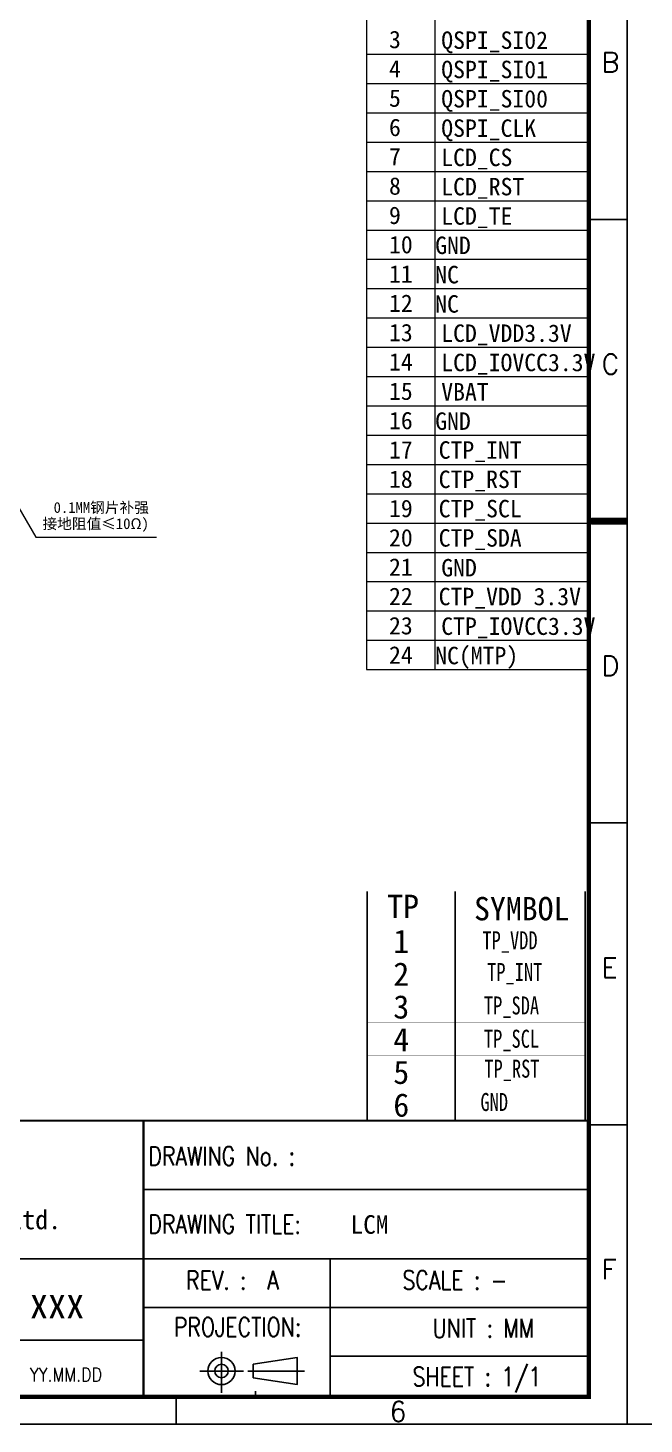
# Model space of a CAD drawing. Header units: millimetres. Extents: x -2596 to -724, y -1791 to -1070.
# Drawn here: x -1884.8 to -1793.2, y -1762.7 to -1555.1 of the extents above; entities that cross this region are included whole.
import ezdxf
from ezdxf.enums import TextEntityAlignment as Align

# ---------------------------------------------------------------- set-up
doc = ezdxf.new("R2010")
doc.units = ezdxf.units.MM
doc.layers.add('dim', color=3, linetype='Continuous')
doc.layers.add('TOPOVERLAY', color=2, linetype='Continuous')
doc.layers.add('图框', color=7, linetype='Continuous', lineweight=0)
doc.styles.add('RD', font='ROMAND.shx', dxfattribs={"width": 0.8})
doc.styles.add('ROMANS', font='romans.shx', dxfattribs={"bigfont": 'gbcbig.shx'})
doc.styles.get("Standard").update_dxf_attribs({"font": 'txt.shx'})
doc.styles.add('ZI2.5', font='', dxfattribs={"height": 2.5})
doc.styles.add('其它汉字', font='', dxfattribs={"width": 0.85})
doc.styles.add('宋', font='', dxfattribs={"height": 2})
doc.styles.add('宋体', font='', dxfattribs={"width": 0.75})
doc.styles.get('ZI2.5').set_extended_font_data('SimSun')
doc.styles.get('其它汉字').set_extended_font_data('宋体')
doc.styles.get('宋').set_extended_font_data('SimSun')
doc.styles.get('宋体').set_extended_font_data('SimSun')
doc.dimstyles.new('DIM', dxfattribs={"dimtxt": 0.8, "dimasz": 0.8, "dimexe": 0, "dimexo": 0.5, "dimgap": 0.11, "dimtad": 0, "dimzin": 1, "dimdsep": 46, "dimtxsty": 'RD', "dimcen": 0, "dimclrd": 256, "dimclre": 256, "dimclrt": 256, "dimadec": 0, "dimazin": 0, "dimtm": 1e-09, "dimtfac": 1, "dimtofl": 0, "dimtmove": 0, "dimatfit": 3, "dimfxl": 1, "dimlwe": -1, "dimarcsym": 0})

# ---------------------------------------------------------------- blocks, each defined once
blk = doc.blocks.new('24RYTH24ETRGYFHTGNJH')
at = {"layer": 'TOPOVERLAY'}
for p, q in [((3690.92, -626.68), (3690.92, -655.06)), ((3701.81, -626.68), (3701.81, -655.06)), ((3717.95, -626.68), (3717.95, -655.06)), ((3690.92, -655.06), (3717.95, -655.06))]:
    blk.add_line(p, q, dxfattribs=at)
at = {"layer": 'TOPOVERLAY', "const_width": 0.017}
for points in [[(3690.92, -626.68), (3717.95, -626.68)], [(3690.92, -630.74), (3717.95, -630.74)], [(3690.92, -634.79), (3717.95, -634.79)], [(3690.92, -638.84), (3717.95, -638.84)], [(3690.92, -642.9), (3717.95, -642.9)], [(3690.92, -646.95), (3717.95, -646.95)], [(3690.92, -651.01), (3717.95, -651.01)]]:
    blk.add_lwpolyline(points, dxfattribs=at)
at = {"layer": 'TOPOVERLAY', "style": '宋体'}
for s, height, p in [('TP', 2.896, (3693.4, -629.96)), ('SYMBOL', 2.896, (3704.17, -630.24)), ('1', 2.9, (3694.16, -634.28)), ('2', 2.9, (3694.16, -638.35)), ('3', 2.9, (3694.16, -642.41)), ('4', 2.9, (3694.16, -646.46)), ('5', 2.9, (3694.16, -650.51)), ('6', 2.9, (3694.16, -654.57))]:
    blk.add_text(s, height=height, dxfattribs=at).set_placement(p)
at = {"layer": 'TOPOVERLAY', "char_height": 2.2346, "width": 16.3958, "attachment_point": 1, "style": '宋体'}
for s, insert in [('{\\C1;TP_VDD}', (3705.2, -631.59)), ('{\\C1;TP_INT}', (3705.79, -635.52)), ('{\\C1;TP_SDA}', (3705.39, -639.67)), ('{\\C1;TP_SCL}', (3705.39, -643.79)), ('{\\C1;TP_RST}', (3705.44, -647.5))]:
    blk.add_mtext(s, dxfattribs=dict(at, insert=insert))
at = {"layer": 'TOPOVERLAY', "color": 1, "insert": (3704.96, -651.63), "char_height": 2.235, "width": 16.3958, "attachment_point": 1, "style": '宋体'}
blk.add_mtext('GND', dxfattribs=at)

msp = doc.modelspace()

# ---------------------------------------------------------------- linework, layer by layer
at = {"color": 7}
msp.add_line((-1801.367, -1655.412), (-1801.367, -1526.565), dxfattribs=at)
for p, q in [((-1795.681, -1583.59), (-1801.367, -1583.59)), ((-1795.681, -1673.325), (-1801.367, -1673.325)), ((-1795.681, -1718.192), (-1801.367, -1718.192)), ((-1867.631, -1727.827), (-1801.367, -1727.827)), ((-1988.933, -1738.136), (-1801.367, -1738.136)), ((-1839.876, -1738.136), (-1839.876, -1758.8)), ((-1867.631, -1745.378), (-1801.367, -1745.378)), ((-1988.933, -1750.235), (-1867.631, -1750.235)), ((-1839.876, -1752.622), (-1801.367, -1752.622)), ((-1862.785, -1762.705), (-1862.785, -1758.672))]:
    msp.add_line(p, q)
at = {"ltscale": 0.8}
for p, q in [((-1856.031, -1758.084), (-1856.031, -1751.977)), ((-1852.73, -1754.819), (-1859.261, -1754.819)), ((-1852.123, -1754.815), (-1843.674, -1754.815))]:
    msp.add_line(p, q, dxfattribs=at)
at = {"color": 1}
msp.add_xline((-2946.946, -1762.705), (-1, 0), dxfattribs=at)
msp.add_lwpolyline([(-2174.758, -1493.856), (-1795.681, -1493.856), (-1795.681, -1762.705), (-2174.758, -1762.705), (-2174.758, -1493.856)])
at = {"color": 7, "linetype": 'Continuous', "const_width": 0.652}
msp.add_lwpolyline([(-2169.072, -1758.672), (-1801.367, -1758.672), (-1801.367, -1497.888), (-2169.072, -1497.888)], close=True, dxfattribs=at)
msp.add_lwpolyline([(-1801.417, -1628.458, 0, 5.128, 0), (-1799.273, -1628.458, 1.026, 1.026, 0), (-1795.731, -1628.458, 1.026, 1.026, 0)], format="xyseb")
at = {"const_width": 0.303}
for points in [[(-1988.932, -1717.595), (-1801.367, -1717.595)], [(-1988.932, -1717.595), (-1801.367, -1717.595)], [(-1987.473, -1717.595), (-1801.923, -1717.595)], [(-1987.473, -1717.595), (-1801.923, -1717.595)], [(-1867.631, -1758.8), (-1867.631, -1717.595)]]:
    msp.add_lwpolyline(points, dxfattribs=at)
msp.add_lwpolyline([(-1851.307, -1753.804), (-1851.307, -1755.826), (-1844.783, -1756.838), (-1844.783, -1752.793)], close=True)
at = {"color": 7, "linetype": 'Continuous'}
msp.add_lwpolyline([(-1850.987, -1758.386), (-1850.987, -1757.833)], dxfattribs=at)
for centre, radius in [((-1856.031, -1754.815), 2.023), ((-1856.031, -1754.811), 1.011)]:
    msp.add_circle(centre, radius)
at = {"layer": '图框', "color": 3, "lineweight": 5}
for p, q in [((-1834.47, -1541.604), (-1834.47, -1650.52)), ((-1824.305, -1541.604), (-1824.305, -1650.52)), ((-1801.367, -1541.604), (-1801.367, -1650.52)), ((-1834.47, -1559.031), (-1801.367, -1559.031)), ((-1834.47, -1563.387), (-1801.367, -1563.387)), ((-1834.47, -1567.744), (-1801.367, -1567.744)), ((-1834.47, -1572.101), (-1801.367, -1572.101)), ((-1834.47, -1576.457), (-1801.367, -1576.457)), ((-1834.47, -1580.814), (-1801.367, -1580.814)), ((-1834.47, -1585.17), (-1801.367, -1585.17)), ((-1834.47, -1589.527), (-1801.367, -1589.527)), ((-1834.47, -1593.884), (-1801.367, -1593.884)), ((-1834.47, -1598.24), (-1801.367, -1598.24)), ((-1834.47, -1602.597), (-1801.367, -1602.597)), ((-1834.47, -1606.954), (-1801.367, -1606.954)), ((-1834.47, -1611.31), (-1801.367, -1611.31)), ((-1834.47, -1615.667), (-1801.367, -1615.667)), ((-1834.47, -1620.023), (-1801.367, -1620.023)), ((-1834.47, -1624.38), (-1801.367, -1624.38)), ((-1834.47, -1628.737), (-1801.367, -1628.737)), ((-1834.47, -1633.093), (-1801.367, -1633.093)), ((-1834.47, -1637.45), (-1801.367, -1637.45)), ((-1834.47, -1641.807), (-1801.367, -1641.807)), ((-1834.47, -1646.163), (-1801.367, -1646.163)), ((-1834.47, -1650.52), (-1801.367, -1650.52))]:
    msp.add_line(p, q, dxfattribs=at)

# ---------------------------------------------------------------- block references
at = {"layer": 'dim', "color": 1, "lineweight": 5, "xscale": 1.200000000000045, "yscale": 1.199999999999989, "zscale": 1.2}
msp.add_blockref('24RYTH24ETRGYFHTGNJH', (-6263.461, -931.521), dxfattribs=at)

# ---------------------------------------------------------------- texts
at = {"style": 'ROMANS', "width": 0.8}
for s, height, p in [('DRAWING No. : ', 2.79256, (-1866.912, -1724.252)), ('DRAWING TITLE:', 2.79256, (-1866.912, -1734.376)), ('REV. :  A', 2.7926, (-1861.309, -1742.706)), ('SCALE : -', 2.7926, (-1829.118, -1742.694)), ('PROJECTION:', 2.79256, (-1863.122, -1749.662))]:
    msp.add_text(s, height=height, dxfattribs=at).set_placement(p)
at = {"lineweight": 9, "style": '宋体'}
msp.add_text('Shenzhen Osprey Optoelectronics Technology Co., Ltd.', height=2.85156, dxfattribs=at).set_placement((-1980.744, -1733.736))
at = {"color": 4, "lineweight": 0, "style": '宋体'}
msp.add_text('LCM', height=2.7645, dxfattribs=at).set_placement((-1836.832, -1734.409))
at = {"style": 'ROMANS', "width": 0.8}
for s, height, p in [('UNIT : MM', 2.7926, (-1817.086, -1748.447)), ('SHEET : 1/1', 2.79256, (-1818.043, -1755.861))]:
    msp.add_text(s, height=height, dxfattribs=at).set_placement(p, align=Align.MIDDLE)
at = {"color": 1, "width": 0.85}
msp.add_text('YY.MM.DD', height=2.0168, dxfattribs=at).set_placement((-1884.556, -1756.351))
at = {"char_height": 2.957, "attachment_point": 1}
for s, insert, width in [('B', (-1799.506, -1558.756), 11.77347), ('C', (-1799.506, -1603.624), 11.77347), ('D', (-1799.506, -1648.491), 15.04746), ('E', (-1799.506, -1693.358), 17.62186), ('F', (-1799.506, -1738.226), 15.93535), ('6', (-1831.036, -1759.34), 6.08077)]:
    msp.add_mtext(s, dxfattribs=dict(at, insert=insert, width=width))
at = {"color": 3, "insert": (-1866.826, -1625.625), "char_height": 1.6, "width": 34.34581, "attachment_point": 3, "line_spacing_factor": 0.9, "style": '宋'}
msp.add_mtext('0.1MM钢片补强\\P接地阻值≤10Ω)', dxfattribs=at)
at = {"color": 1, "insert": (-1880.483, -1744.652), "char_height": 4.6543, "width": 27.30128, "attachment_point": 5, "style": '其它汉字'}
msp.add_mtext('xxx', dxfattribs=at)
at = {"layer": '图框', "color": 3, "lineweight": 5, "style": 'ZI2.5'}
for s, height, p in [('3', 2.593, (-1831.11, -1558.13)), ('QSPI_SI02', 2.5932, (-1823.34, -1558.236)), ('4', 2.593, (-1831.11, -1562.488)), ('QSPI_SI01', 2.5932, (-1823.34, -1562.593)), ('5', 2.593, (-1831.11, -1566.846)), ('QSPI_SI00', 2.5932, (-1823.34, -1566.95)), ('6', 2.593, (-1831.11, -1571.204)), ('QSPI_CLK', 2.5932, (-1823.34, -1571.316)), ('7', 2.593, (-1831.11, -1575.562)), ('LCD_CS', 2.5932, (-1823.34, -1575.664)), ('8', 2.593, (-1831.11, -1579.92)), ('LCD_RST', 2.5932, (-1823.34, -1580.02)), ('9', 2.593, (-1831.11, -1584.278)), ('LCD_TE', 2.5932, (-1823.34, -1584.382)), ('10', 2.5932, (-1831.11, -1588.636)), ('GND', 2.5932, (-1824.241, -1588.74)), ('11', 2.5932, (-1831.11, -1592.995)), ('NC', 2.5932, (-1824.241, -1593.097)), ('12', 2.5932, (-1831.11, -1597.353)), ('NC', 2.5932, (-1824.241, -1597.453)), ('13', 2.5932, (-1831.11, -1601.711)), ('LCD_VDD3.3V', 2.59323, (-1823.34, -1601.804)), ('14', 2.5932, (-1831.11, -1606.069)), ('LCD_IOVCC3.3V', 2.59323, (-1823.34, -1606.161)), ('15', 2.5932, (-1831.11, -1610.427)), ('VBAT', 2.5932, (-1823.34, -1610.517)), ('16', 2.5932, (-1831.11, -1614.785)), ('GND', 2.5932, (-1824.241, -1614.88)), ('17', 2.5932, (-1831.11, -1619.143)), ('18', 2.5932, (-1831.11, -1623.501)), ('19', 2.5932, (-1831.11, -1627.859)), ('20', 2.5932, (-1831.11, -1632.217)), ('21', 2.5932, (-1831.11, -1636.575)), ('22', 2.5932, (-1831.11, -1640.933)), ('23', 2.5932, (-1831.11, -1645.291)), ('CTP_IOVCC3.3V', 2.59323, (-1823.34, -1645.37)), ('24', 2.5932, (-1831.11, -1649.649)), ('NC(MTP)', 2.5932, (-1824.241, -1649.733))]:
    msp.add_text(s, height=height, dxfattribs=at).set_placement(p)
at = {"layer": '图框', "color": 1, "lineweight": 5, "style": 'ZI2.5'}
for s, height, p in [('CTP_INT', 2.5932, (-1823.723, -1619.174)), ('CTP_RST', 2.5932, (-1823.723, -1623.531)), ('CTP_SCL', 2.5932, (-1823.723, -1627.888)), ('CTP_SDA', 2.5932, (-1823.723, -1632.244)), ('GND', 2.5932, (-1823.34, -1636.676)), ('CTP_VDD 3.3V', 2.59323, (-1823.723, -1640.957))]:
    msp.add_text(s, height=height, dxfattribs=at).set_placement(p)

# ---------------------------------------------------------------- leaders
at = {"layer": 'dim', "lineweight": 5}
msp.add_leader([(-1887.589, -1623.986), (-1883.656, -1630.839), (-1865.672, -1630.839)], dimstyle='DIM', override={"dimgap": 0.11, "dimtad": 0, "dimfxl": 1.25, "dimlwd": 5, "dimlwe": 5, "dimarcsym": 1}, dxfattribs=at)

doc.saveas('drawing.dxf')
